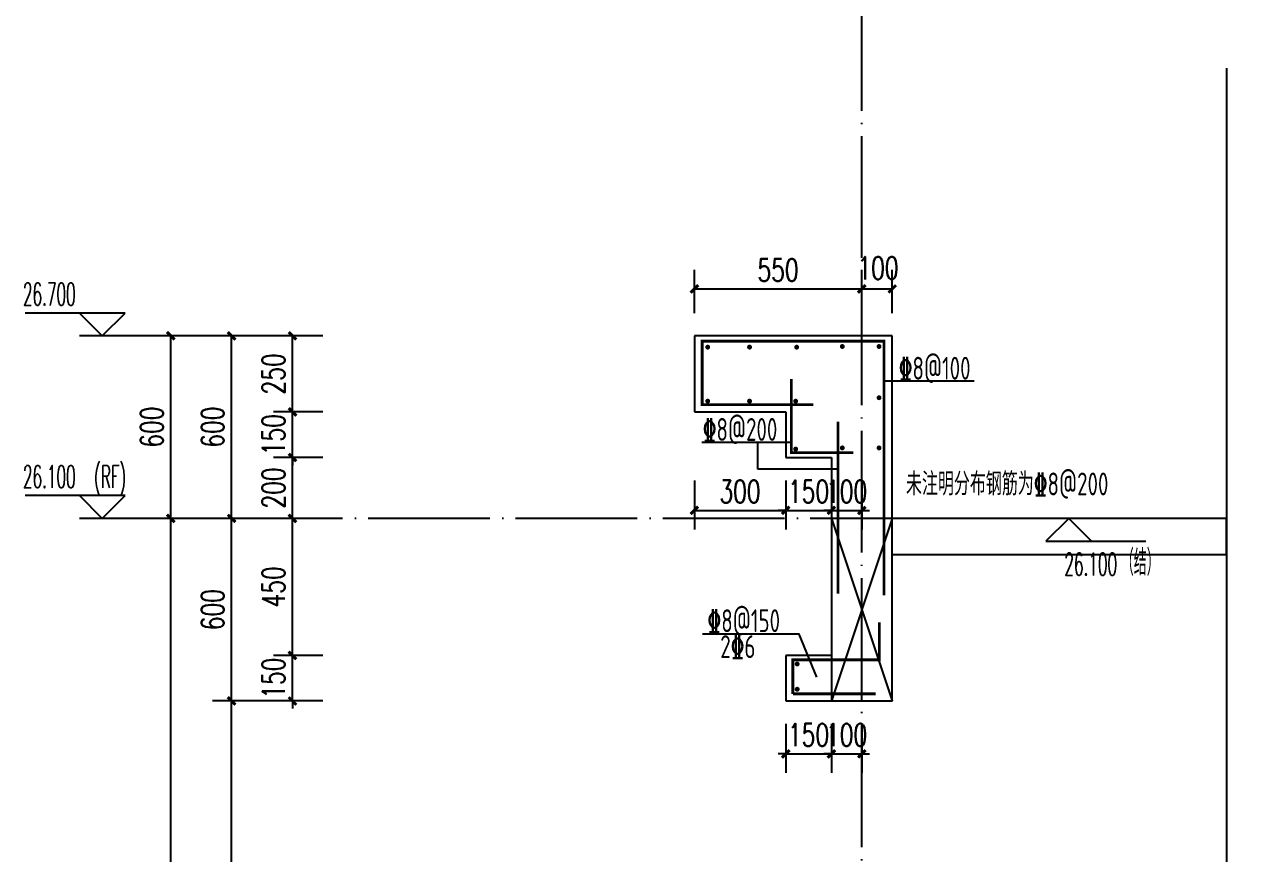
# Model space of a CAD drawing. Extents: x 393367 to 3005760, y 4998 to 826018.
# Drawn here: x 2881615 to 2885617, y 457041 to 459766 of the extents above; entities that cross this region are included whole.
import ezdxf

# ---------------------------------------------------------------- set-up
doc = ezdxf.new("R2010")
doc.units = 0
doc.header["$LTSCALE"] = 1000
doc.linetypes.add('DOTE', pattern=[2.42, 2, -0.2, 0.02, -0.2])
doc.layers.get('0').update_dxf_attribs({"linetype": 'CONTINUOUS'})
doc.layers.get('Defpoints').update_dxf_attribs({"linetype": 'CONTINUOUS'})
for name, color, linetype in [('DIM_ELEV', 3, 'CONTINUOUS'), ('DIM_SYMB', 3, 'CONTINUOUS'), ('DOTE', 8, 'DOTE'), ('PUB_DIM', 3, 'CONTINUOUS'), ('PUB_TEXT', 7, 'CONTINUOUS'), ('S-大样-砼线', 7, 'CONTINUOUS'), ('S-引出线', 40, 'CONTINUOUS'), ('TEXT', 7, 'CONTINUOUS'), ('WALL', 130, 'CONTINUOUS')]:
    doc.layers.add(name, color=color, linetype=linetype)
doc.layers.add('REIN', color=1, linetype='CONTINUOUS', lineweight=18)
doc.styles.add('_TCH_DIM', font='simplex.shx', dxfattribs={"width": 0.65, "bigfont": 'gbcbig.shx'})
doc.styles.add('_TCH_DIM_T3', font='SIMPLEX', dxfattribs={"width": 0.705882, "bigfont": 'GBCBIG'})
doc.styles.add('TSSD_Rein', font='Tssdeng.shx', dxfattribs={"width": 0.7, "bigfont": 'hztxt.shx'})
doc.dimstyles.new('_TCH_ARCH&&25', dxfattribs={"dimtxt": 74.375, "dimasz": 25, "dimexe": 62.5, "dimexo": 75, "dimgap": 25, "dimtad": 1, "dimdec": 0, "dimzin": 0, "dimdsep": 46, "dimtxsty": '_TCH_DIM_T3', "dimblk": 'ARCHTICK', "dimcen": 0.09, "dimclrt": 7, "dimazin": 2, "dimtfac": 1, "dimtdec": 0, "dimtix": 1, "dimtmove": 2, "dimatfit": 3, "dimfxl": 1, "dimtolj": 1, "dimtzin": 0, "dimarcsym": 0})

# ---------------------------------------------------------------- blocks, each defined once
blk = doc.blocks.new('A$C29D55E6B')
at = {"layer": 'DIM_ELEV'}
for p, q in [((-150, 6475), (-478, 6475)), ((-225, 6400), (-300, 6475)), ((-225, 6400), (-150, 6475)), ((200, 6400), (-300, 6400)), ((-150, 5875), (-478, 5875)), ((-225, 5800), (-300, 5875)), ((-225, 5800), (-150, 5875)), ((200, 5800), (-300, 5800))]:
    blk.add_line(p, q, dxfattribs=at)
at = {"layer": 'PUB_TEXT', "style": '_TCH_DIM', "width": 0.494118}
for s, p in [('26.700', (-485.5, 6500)), ('26.100', (-485.5, 5900)), ('(RF)', (-251.8, 5900))]:
    blk.add_text(s, height=74.38, dxfattribs=at).set_placement(p)
blk = doc.blocks.new('_ArchTick')
at = {"color": 0, "linetype": 'ByBlock', "const_width": 0.4}
blk.add_lwpolyline([(-0.5, -0.5), (0.5, 0.5)], dxfattribs=at)
blk = doc.blocks.new('*D854')
at = {"layer": 'Defpoints', "color": 0, "transparency": 16777216}
for p in [(2884115.9, 457542.7), (2884265.9, 457542.7), (2884265.9, 457369)]:
    blk.add_point(p, dxfattribs=at)
at = {"layer": 'PUB_DIM', "color": 0, "lineweight": -2, "transparency": 16777216}
for p, q in [((2884115.9, 457467.7), (2884115.9, 457306.5)), ((2884265.9, 457467.7), (2884265.9, 457306.5)), ((2884115.9, 457369), (2884090.9, 457369)), ((2884115.9, 457369), (2884265.9, 457369)), ((2884265.9, 457369), (2884290.9, 457369))]:
    blk.add_line(p, q, dxfattribs=at)
at = {"layer": 'PUB_DIM', "color": 0, "lineweight": -2, "transparency": 16777216, "xscale": 25, "yscale": 25, "zscale": 25}
blk.add_blockref('_ArchTick', (2884115.9, 457369), dxfattribs=at)
at = {"layer": 'PUB_DIM', "color": 0, "lineweight": -2, "transparency": 16777216, "xscale": 25, "yscale": 25, "zscale": 25, "rotation": 180}
blk.add_blockref('_ArchTick', (2884265.9, 457369), dxfattribs=at)
at = {"layer": 'PUB_DIM', "color": 7, "transparency": 16777216, "insert": (2884190.9, 457431.2), "char_height": 74.38, "attachment_point": 5, "style": '_TCH_DIM_T3'}
blk.add_mtext('\\A1;150', dxfattribs=at)
blk = doc.blocks.new('*D855')
at = {"layer": 'Defpoints', "color": 0, "transparency": 16777216}
for p in [(2884265.9, 457542.7), (2884365.9, 457542.7), (2884365.9, 457369)]:
    blk.add_point(p, dxfattribs=at)
at = {"layer": 'PUB_DIM', "color": 0, "lineweight": -2, "transparency": 16777216}
for p, q in [((2884265.9, 457467.7), (2884265.9, 457306.5)), ((2884365.9, 457467.7), (2884365.9, 457306.5)), ((2884265.9, 457369), (2884240.9, 457369)), ((2884265.9, 457369), (2884365.9, 457369)), ((2884365.9, 457369), (2884390.9, 457369))]:
    blk.add_line(p, q, dxfattribs=at)
at = {"layer": 'PUB_DIM', "color": 0, "lineweight": -2, "transparency": 16777216, "xscale": 25, "yscale": 25, "zscale": 25}
blk.add_blockref('_ArchTick', (2884265.9, 457369), dxfattribs=at)
at = {"layer": 'PUB_DIM', "color": 0, "lineweight": -2, "transparency": 16777216, "xscale": 25, "yscale": 25, "zscale": 25, "rotation": 180}
blk.add_blockref('_ArchTick', (2884365.9, 457369), dxfattribs=at)
at = {"layer": 'PUB_DIM', "color": 7, "transparency": 16777216, "insert": (2884315.9, 457431.2), "char_height": 74.38, "attachment_point": 5, "style": '_TCH_DIM_T3'}
blk.add_mtext('\\A1;100', dxfattribs=at)
blk = doc.blocks.new('*D856')
at = {"layer": 'Defpoints', "color": 0, "transparency": 16777216}
for p in [(2883815.9, 458342.7), (2884115.9, 458342.7), (2884115.9, 458169)]:
    blk.add_point(p, dxfattribs=at)
at = {"layer": 'PUB_DIM', "color": 0, "lineweight": -2, "transparency": 16777216}
for p, q in [((2883815.9, 458267.7), (2883815.9, 458106.5)), ((2884115.9, 458267.7), (2884115.9, 458106.5)), ((2883815.9, 458169), (2884115.9, 458169))]:
    blk.add_line(p, q, dxfattribs=at)
at = {"layer": 'PUB_DIM', "color": 0, "lineweight": -2, "transparency": 16777216, "xscale": 25, "yscale": 25, "zscale": 25, "rotation": 180}
blk.add_blockref('_ArchTick', (2883815.9, 458169), dxfattribs=at)
at = {"layer": 'PUB_DIM', "color": 0, "lineweight": -2, "transparency": 16777216, "xscale": 25, "yscale": 25, "zscale": 25}
blk.add_blockref('_ArchTick', (2884115.9, 458169), dxfattribs=at)
at = {"layer": 'PUB_DIM', "color": 7, "transparency": 16777216, "insert": (2883965.9, 458231.2), "char_height": 74.38, "attachment_point": 5, "style": '_TCH_DIM_T3'}
blk.add_mtext('\\A1;300', dxfattribs=at)
blk = doc.blocks.new('*D857')
at = {"layer": 'Defpoints', "color": 0, "transparency": 16777216}
for p in [(2884115.9, 458342.7), (2884265.9, 458342.7), (2884265.9, 458169)]:
    blk.add_point(p, dxfattribs=at)
at = {"layer": 'PUB_DIM', "color": 0, "lineweight": -2, "transparency": 16777216}
for p, q in [((2884115.9, 458267.7), (2884115.9, 458106.5)), ((2884265.9, 458267.7), (2884265.9, 458106.5)), ((2884115.9, 458169), (2884090.9, 458169)), ((2884115.9, 458169), (2884265.9, 458169)), ((2884265.9, 458169), (2884290.9, 458169))]:
    blk.add_line(p, q, dxfattribs=at)
at = {"layer": 'PUB_DIM', "color": 0, "lineweight": -2, "transparency": 16777216, "xscale": 25, "yscale": 25, "zscale": 25}
blk.add_blockref('_ArchTick', (2884115.9, 458169), dxfattribs=at)
at = {"layer": 'PUB_DIM', "color": 0, "lineweight": -2, "transparency": 16777216, "xscale": 25, "yscale": 25, "zscale": 25, "rotation": 180}
blk.add_blockref('_ArchTick', (2884265.9, 458169), dxfattribs=at)
at = {"layer": 'PUB_DIM', "color": 7, "transparency": 16777216, "insert": (2884190.9, 458231.2), "char_height": 74.38, "attachment_point": 5, "style": '_TCH_DIM_T3'}
blk.add_mtext('\\A1;150', dxfattribs=at)
blk = doc.blocks.new('*D858')
at = {"layer": 'Defpoints', "color": 0, "transparency": 16777216}
for p in [(2884265.9, 458342.7), (2884365.9, 458342.7), (2884365.9, 458169)]:
    blk.add_point(p, dxfattribs=at)
at = {"layer": 'PUB_DIM', "color": 0, "lineweight": -2, "transparency": 16777216}
for p, q in [((2884265.9, 458267.7), (2884265.9, 458106.5)), ((2884365.9, 458267.7), (2884365.9, 458106.5)), ((2884265.9, 458169), (2884240.9, 458169)), ((2884265.9, 458169), (2884365.9, 458169)), ((2884365.9, 458169), (2884390.9, 458169))]:
    blk.add_line(p, q, dxfattribs=at)
at = {"layer": 'PUB_DIM', "color": 0, "lineweight": -2, "transparency": 16777216, "xscale": 25, "yscale": 25, "zscale": 25}
blk.add_blockref('_ArchTick', (2884265.9, 458169), dxfattribs=at)
at = {"layer": 'PUB_DIM', "color": 0, "lineweight": -2, "transparency": 16777216, "xscale": 25, "yscale": 25, "zscale": 25, "rotation": 180}
blk.add_blockref('_ArchTick', (2884365.9, 458169), dxfattribs=at)
at = {"layer": 'PUB_DIM', "color": 7, "transparency": 16777216, "insert": (2884315.9, 458231.2), "char_height": 74.38, "attachment_point": 5, "style": '_TCH_DIM_T3'}
blk.add_mtext('\\A1;100', dxfattribs=at)
blk = doc.blocks.new('*D859')
at = {"layer": 'Defpoints', "color": 0, "transparency": 16777216}
for p in [(2884365.9, 458896.9), (2883815.9, 458742.7), (2884365.9, 458742.7)]:
    blk.add_point(p, dxfattribs=at)
at = {"layer": 'PUB_DIM', "color": 0, "lineweight": -2, "transparency": 16777216}
for p, q in [((2883815.9, 458817.7), (2883815.9, 458959.4)), ((2884365.9, 458817.7), (2884365.9, 458959.4)), ((2883815.9, 458896.9), (2884365.9, 458896.9))]:
    blk.add_line(p, q, dxfattribs=at)
at = {"layer": 'PUB_DIM', "color": 0, "lineweight": -2, "transparency": 16777216, "xscale": 25, "yscale": 25, "zscale": 25, "rotation": 180}
blk.add_blockref('_ArchTick', (2883815.9, 458896.9), dxfattribs=at)
at = {"layer": 'PUB_DIM', "color": 0, "lineweight": -2, "transparency": 16777216, "xscale": 25, "yscale": 25, "zscale": 25}
blk.add_blockref('_ArchTick', (2884365.9, 458896.9), dxfattribs=at)
at = {"layer": 'PUB_DIM', "color": 7, "transparency": 16777216, "insert": (2884090.9, 458959.1), "char_height": 74.38, "attachment_point": 5, "style": '_TCH_DIM_T3'}
blk.add_mtext('\\A1;550', dxfattribs=at)
blk = doc.blocks.new('*D860')
at = {"layer": 'Defpoints', "color": 0, "transparency": 16777216}
for p in [(2884465.9, 458896.9), (2884365.9, 458742.7), (2884465.9, 458742.7)]:
    blk.add_point(p, dxfattribs=at)
at = {"layer": 'PUB_DIM', "color": 0, "lineweight": -2, "transparency": 16777216}
for p, q in [((2884365.9, 458817.7), (2884365.9, 458959.4)), ((2884465.9, 458817.7), (2884465.9, 458959.4)), ((2884365.9, 458896.9), (2884465.9, 458896.9))]:
    blk.add_line(p, q, dxfattribs=at)
at = {"layer": 'PUB_DIM', "color": 0, "lineweight": -2, "transparency": 16777216, "xscale": 25, "yscale": 25, "zscale": 25, "rotation": 180}
blk.add_blockref('_ArchTick', (2884365.9, 458896.9), dxfattribs=at)
at = {"layer": 'PUB_DIM', "color": 0, "lineweight": -2, "transparency": 16777216, "xscale": 25, "yscale": 25, "zscale": 25}
blk.add_blockref('_ArchTick', (2884465.9, 458896.9), dxfattribs=at)
at = {"layer": 'PUB_DIM', "color": 7, "transparency": 16777216, "insert": (2884419.3, 458965.6), "char_height": 74.38, "attachment_point": 5, "style": '_TCH_DIM_T3'}
blk.add_mtext('\\A1;100', dxfattribs=at)
blk = doc.blocks.new('*D861')
at = {"layer": 'Defpoints', "color": 0, "transparency": 16777216}
for p in [(2882495.7, 458742.7), (2882670.3, 458742.7), (2882670.3, 458492.7)]:
    blk.add_point(p, dxfattribs=at)
at = {"layer": 'PUB_DIM', "color": 0, "lineweight": -2, "transparency": 16777216}
for p, q in [((2882595.3, 458742.7), (2882433.2, 458742.7)), ((2882495.7, 458492.7), (2882495.7, 458742.7)), ((2882595.3, 458492.7), (2882433.2, 458492.7))]:
    blk.add_line(p, q, dxfattribs=at)
at = {"layer": 'PUB_DIM', "color": 0, "lineweight": -2, "transparency": 16777216, "xscale": 25, "yscale": 25, "zscale": 25}
for p, rotation in [((2882495.7, 458742.7), 90), ((2882495.7, 458492.7), 270)]:
    blk.add_blockref('_ArchTick', p, dxfattribs=dict(at, rotation=rotation))
at = {"layer": 'PUB_DIM', "color": 7, "transparency": 16777216, "insert": (2882433.5, 458617.7), "char_height": 74.38, "attachment_point": 5, "rotation": 90, "style": '_TCH_DIM_T3'}
blk.add_mtext('\\A1;250', dxfattribs=at)
blk = doc.blocks.new('*D862')
at = {"layer": 'Defpoints', "color": 0, "transparency": 16777216}
for p in [(2882495.7, 458492.7), (2882670.3, 458492.7), (2882670.3, 458342.7)]:
    blk.add_point(p, dxfattribs=at)
at = {"layer": 'PUB_DIM', "color": 0, "lineweight": -2, "transparency": 16777216}
for p, q in [((2882495.7, 458492.7), (2882495.7, 458517.7)), ((2882595.3, 458492.7), (2882433.2, 458492.7)), ((2882495.7, 458342.7), (2882495.7, 458492.7)), ((2882595.3, 458342.7), (2882433.2, 458342.7)), ((2882495.7, 458342.7), (2882495.7, 458317.7))]:
    blk.add_line(p, q, dxfattribs=at)
at = {"layer": 'PUB_DIM', "color": 0, "lineweight": -2, "transparency": 16777216, "xscale": 25, "yscale": 25, "zscale": 25}
for p, rotation in [((2882495.7, 458492.7), 270), ((2882495.7, 458342.7), 90)]:
    blk.add_blockref('_ArchTick', p, dxfattribs=dict(at, rotation=rotation))
at = {"layer": 'PUB_DIM', "color": 7, "transparency": 16777216, "insert": (2882433.5, 458417.7), "char_height": 74.38, "attachment_point": 5, "rotation": 90, "style": '_TCH_DIM_T3'}
blk.add_mtext('\\A1;150', dxfattribs=at)
blk = doc.blocks.new('*D863')
at = {"layer": 'Defpoints', "color": 0, "transparency": 16777216}
for p in [(2882495.7, 458342.7), (2882670.3, 458342.7), (2882670.3, 458142.7)]:
    blk.add_point(p, dxfattribs=at)
at = {"layer": 'PUB_DIM', "color": 0, "lineweight": -2, "transparency": 16777216}
for p, q in [((2882595.3, 458342.7), (2882433.2, 458342.7)), ((2882495.7, 458142.7), (2882495.7, 458342.7)), ((2882595.3, 458142.7), (2882433.2, 458142.7))]:
    blk.add_line(p, q, dxfattribs=at)
at = {"layer": 'PUB_DIM', "color": 0, "lineweight": -2, "transparency": 16777216, "xscale": 25, "yscale": 25, "zscale": 25}
for p, rotation in [((2882495.7, 458342.7), 90), ((2882495.7, 458142.7), 270)]:
    blk.add_blockref('_ArchTick', p, dxfattribs=dict(at, rotation=rotation))
at = {"layer": 'PUB_DIM', "color": 7, "transparency": 16777216, "insert": (2882433.5, 458242.7), "char_height": 74.38, "attachment_point": 5, "rotation": 90, "style": '_TCH_DIM_T3'}
blk.add_mtext('\\A1;200', dxfattribs=at)
blk = doc.blocks.new('*D864')
at = {"layer": 'Defpoints', "color": 0, "transparency": 16777216}
for p in [(2882495.7, 458142.7), (2882670.3, 458142.7), (2882670.3, 457692.7)]:
    blk.add_point(p, dxfattribs=at)
at = {"layer": 'PUB_DIM', "color": 0, "lineweight": -2, "transparency": 16777216}
for p, q in [((2882595.3, 458142.7), (2882433.2, 458142.7)), ((2882495.7, 457692.7), (2882495.7, 458142.7)), ((2882595.3, 457692.7), (2882433.2, 457692.7))]:
    blk.add_line(p, q, dxfattribs=at)
at = {"layer": 'PUB_DIM', "color": 0, "lineweight": -2, "transparency": 16777216, "xscale": 25, "yscale": 25, "zscale": 25}
for p, rotation in [((2882495.7, 458142.7), 90), ((2882495.7, 457692.7), 270)]:
    blk.add_blockref('_ArchTick', p, dxfattribs=dict(at, rotation=rotation))
at = {"layer": 'PUB_DIM', "color": 7, "transparency": 16777216, "insert": (2882433.5, 457917.7), "char_height": 74.38, "attachment_point": 5, "rotation": 90, "style": '_TCH_DIM_T3'}
blk.add_mtext('\\A1;450', dxfattribs=at)
blk = doc.blocks.new('*D865')
at = {"layer": 'Defpoints', "color": 0, "transparency": 16777216}
for p in [(2882495.7, 457692.7), (2882670.3, 457692.7), (2882670.3, 457542.7)]:
    blk.add_point(p, dxfattribs=at)
at = {"layer": 'PUB_DIM', "color": 0, "lineweight": -2, "transparency": 16777216}
for p, q in [((2882495.7, 457692.7), (2882495.7, 457717.7)), ((2882595.3, 457692.7), (2882433.2, 457692.7)), ((2882495.7, 457542.7), (2882495.7, 457692.7)), ((2882595.3, 457542.7), (2882433.2, 457542.7)), ((2882495.7, 457542.7), (2882495.7, 457517.7))]:
    blk.add_line(p, q, dxfattribs=at)
at = {"layer": 'PUB_DIM', "color": 0, "lineweight": -2, "transparency": 16777216, "xscale": 25, "yscale": 25, "zscale": 25}
for p, rotation in [((2882495.7, 457692.7), 270), ((2882495.7, 457542.7), 90)]:
    blk.add_blockref('_ArchTick', p, dxfattribs=dict(at, rotation=rotation))
at = {"layer": 'PUB_DIM', "color": 7, "transparency": 16777216, "insert": (2882433.5, 457617.7), "char_height": 74.38, "attachment_point": 5, "rotation": 90, "style": '_TCH_DIM_T3'}
blk.add_mtext('\\A1;150', dxfattribs=at)
blk = doc.blocks.new('*D880')
at = {"layer": 'Defpoints', "color": 0, "transparency": 16777216}
for p in [(2882295.7, 457542.7), (2882595.7, 457542.7), (2882595.7, 456142.7)]:
    blk.add_point(p, dxfattribs=at)
at = {"layer": 'PUB_DIM', "color": 0, "lineweight": -2, "transparency": 16777216}
for p, q in [((2882520.7, 457542.7), (2882233.2, 457542.7)), ((2882295.7, 456142.7), (2882295.7, 457542.7)), ((2882520.7, 456142.7), (2882233.2, 456142.7))]:
    blk.add_line(p, q, dxfattribs=at)
at = {"layer": 'PUB_DIM', "color": 0, "lineweight": -2, "transparency": 16777216, "xscale": 25, "yscale": 25, "zscale": 25}
for p, rotation in [((2882295.7, 457542.7), 90), ((2882295.7, 456142.7), 270)]:
    blk.add_blockref('_ArchTick', p, dxfattribs=dict(at, rotation=rotation))
at = {"layer": 'PUB_DIM', "color": 7, "transparency": 16777216, "insert": (2882233.5, 456842.7), "char_height": 74.38, "attachment_point": 5, "rotation": 90, "style": '_TCH_DIM_T3'}
blk.add_mtext('\\A1;1400', dxfattribs=at)
blk = doc.blocks.new('*D881')
at = {"layer": 'Defpoints', "color": 0, "transparency": 16777216}
for p in [(2882295.7, 458142.7), (2882595.7, 458142.7), (2882595.7, 457542.7)]:
    blk.add_point(p, dxfattribs=at)
at = {"layer": 'PUB_DIM', "color": 0, "lineweight": -2, "transparency": 16777216}
for p, q in [((2882520.7, 458142.7), (2882233.2, 458142.7)), ((2882295.7, 457542.7), (2882295.7, 458142.7)), ((2882520.7, 457542.7), (2882233.2, 457542.7))]:
    blk.add_line(p, q, dxfattribs=at)
at = {"layer": 'PUB_DIM', "color": 0, "lineweight": -2, "transparency": 16777216, "xscale": 25, "yscale": 25, "zscale": 25}
for p, rotation in [((2882295.7, 458142.7), 90), ((2882295.7, 457542.7), 270)]:
    blk.add_blockref('_ArchTick', p, dxfattribs=dict(at, rotation=rotation))
at = {"layer": 'PUB_DIM', "color": 7, "transparency": 16777216, "insert": (2882233.5, 457842.7), "char_height": 74.38, "attachment_point": 5, "rotation": 90, "style": '_TCH_DIM_T3'}
blk.add_mtext('\\A1;600', dxfattribs=at)
blk = doc.blocks.new('*D882')
at = {"layer": 'Defpoints', "color": 0, "transparency": 16777216}
for p in [(2882295.7, 458742.7), (2882595.7, 458742.7), (2882595.7, 458142.7)]:
    blk.add_point(p, dxfattribs=at)
at = {"layer": 'PUB_DIM', "color": 0, "lineweight": -2, "transparency": 16777216}
for p, q in [((2882520.7, 458742.7), (2882233.2, 458742.7)), ((2882295.7, 458142.7), (2882295.7, 458742.7)), ((2882520.7, 458142.7), (2882233.2, 458142.7))]:
    blk.add_line(p, q, dxfattribs=at)
at = {"layer": 'PUB_DIM', "color": 0, "lineweight": -2, "transparency": 16777216, "xscale": 25, "yscale": 25, "zscale": 25}
for p, rotation in [((2882295.7, 458742.7), 90), ((2882295.7, 458142.7), 270)]:
    blk.add_blockref('_ArchTick', p, dxfattribs=dict(at, rotation=rotation))
at = {"layer": 'PUB_DIM', "color": 7, "transparency": 16777216, "insert": (2882233.5, 458442.7), "char_height": 74.38, "attachment_point": 5, "rotation": 90, "style": '_TCH_DIM_T3'}
blk.add_mtext('\\A1;600', dxfattribs=at)
blk = doc.blocks.new('*D888')
at = {"layer": 'Defpoints', "color": 0, "transparency": 16777216}
for p in [(2882095.7, 458142.7), (2882595.7, 458142.7), (2882595.7, 455242.7)]:
    blk.add_point(p, dxfattribs=at)
at = {"layer": 'PUB_DIM', "color": 0, "lineweight": -2, "transparency": 16777216}
for p, q in [((2882520.7, 458142.7), (2882033.2, 458142.7)), ((2882095.7, 455242.7), (2882095.7, 458142.7)), ((2882520.7, 455242.7), (2882033.2, 455242.7))]:
    blk.add_line(p, q, dxfattribs=at)
at = {"layer": 'PUB_DIM', "color": 0, "lineweight": -2, "transparency": 16777216, "xscale": 25, "yscale": 25, "zscale": 25}
for p, rotation in [((2882095.7, 458142.7), 90), ((2882095.7, 455242.7), 270)]:
    blk.add_blockref('_ArchTick', p, dxfattribs=dict(at, rotation=rotation))
at = {"layer": 'PUB_DIM', "color": 7, "transparency": 16777216, "insert": (2882033.5, 456692.7), "char_height": 74.38, "attachment_point": 5, "rotation": 90, "style": '_TCH_DIM_T3'}
blk.add_mtext('\\A1;2900', dxfattribs=at)
blk = doc.blocks.new('*D889')
at = {"layer": 'Defpoints', "color": 0, "transparency": 16777216}
for p in [(2882095.7, 458742.7), (2882595.7, 458742.7), (2882595.7, 458142.7)]:
    blk.add_point(p, dxfattribs=at)
at = {"layer": 'PUB_DIM', "color": 0, "lineweight": -2, "transparency": 16777216}
for p, q in [((2882520.7, 458742.7), (2882033.2, 458742.7)), ((2882095.7, 458142.7), (2882095.7, 458742.7)), ((2882520.7, 458142.7), (2882033.2, 458142.7))]:
    blk.add_line(p, q, dxfattribs=at)
at = {"layer": 'PUB_DIM', "color": 0, "lineweight": -2, "transparency": 16777216, "xscale": 25, "yscale": 25, "zscale": 25}
for p, rotation in [((2882095.7, 458742.7), 90), ((2882095.7, 458142.7), 270)]:
    blk.add_blockref('_ArchTick', p, dxfattribs=dict(at, rotation=rotation))
at = {"layer": 'PUB_DIM', "color": 7, "transparency": 16777216, "insert": (2882033.5, 458442.7), "char_height": 74.38, "attachment_point": 5, "rotation": 90, "style": '_TCH_DIM_T3'}
blk.add_mtext('\\A1;600', dxfattribs=at)
blk = doc.blocks.new('A$C724E2FC0')
at = {"layer": 'REIN', "const_width": 9}
for points in [[(370, 974.1), (4.5, 974.1), (4.5, 1182.5), (602.2, 1182.5), (602.2, 347.5)], [(451.1, 353.1), (451.1, 917.8)], [(302.5, 23.5), (302.5, 135.2), (586.4, 135.2), (586.4, 258.2)]]:
    blk.add_lwpolyline(points, dxfattribs=at)
at = {"layer": 'REIN', "const_width": 8}
for points in [[(18.8, 1162.9, 1), (26.8, 1162.9, 1)], [(156.2, 1162.9, 1), (164.2, 1162.9, 1)], [(311.1, 1162.9, 1), (319.1, 1162.9, 1)], [(460.9, 1165.1, 1), (468.9, 1165.1, 1)], [(581.6, 1165.1, 1), (589.6, 1165.1, 1)], [(581.6, 996.6, 1), (589.6, 996.6, 1)], [(18.8, 985.4, 1), (26.8, 985.4, 1)], [(156.2, 985.4, 1), (164.2, 985.4, 1)], [(307.7, 985.4, 1), (315.7, 985.4, 1)], [(307.7, 827.9, 1), (315.7, 827.9, 1)], [(460.9, 831.7, 1), (468.9, 831.7, 1)], [(581.6, 831.7, 1), (589.6, 831.7, 1)], [(312.7, 121.6, 1), (320.7, 121.6, 1)], [(312.7, 38.7, 1), (320.7, 38.7, 1)]]:
    blk.add_lwpolyline(points, format="xyb", close=True, dxfattribs=at)
at = {"layer": 'REIN'}
for points in [[(297.1, 1058.5, 9, 9, 0), (297.1, 815.8, 9, 9, 0), (501.6, 815.8, 9, 9, 0)], [(302.5, 23.5, 9, 9, 0), (575, 23.5, 9, 9, 0)]]:
    blk.add_lwpolyline(points, format="xyseb", dxfattribs=at)
at = {"layer": 'S-大样-砼线'}
for p, q in [((429, 600), (629, 0)), ((629, 600), (429, 0))]:
    blk.add_line(p, q, dxfattribs=at)
blk.add_lwpolyline([(629, 600), (429, 600), (429, 0), (629, 0)], close=True, dxfattribs=at)
at = {"layer": 'S-引出线'}
for p, q in [((598.2, 1052), (898.4, 1052)), ((3.2, 850.8), (297.1, 850.8)), ((186.9, 761.6), (186.9, 850.8)), ((451.1, 761.6), (186.9, 761.6))]:
    blk.add_line(p, q, dxfattribs=at)
blk.add_lwpolyline([(381.7, 78), (323.7, 219.5), (5.3, 219.5)], dxfattribs=at)
at = {"layer": 'TEXT', "style": 'TSSD_Rein', "width": 0.7}
for s, p in [('%%1328@100', (650.3, 1056.1)), ('%%1328@200', (6.4, 854.9)), ('未注明分布钢筋为%%1328@200', (674, 675.8)), ('%%1328@150', (22.3, 226.3)), ('2%%1326', (64.1, 141.1))]:
    blk.add_text(s, height=75, rotation=0, dxfattribs=at).set_placement(p)

msp = doc.modelspace()

# ---------------------------------------------------------------- linework, layer by layer
at = {"layer": 'DIM_ELEV', "color": 3}
for p, q in [((2885045.86888, 458142.70355), (2884970.86888, 458067.70355)), ((2885045.86888, 458142.70355), (2885120.86888, 458067.70355)), ((2884970.86888, 458067.70355), (2885298.86888, 458067.70355))]:
    msp.add_line(p, q, dxfattribs=at)
at = {"layer": 'DIM_SYMB'}
msp.add_lwpolyline([(2885564.41004, 459622.70355), (2885564.41004, 450960.82741), (2885616.91004, 450941.71897), (2885511.91004, 450923.20464), (2885564.41004, 450904.57741), (2885564.41004, 442242.70126)], dxfattribs=at)
at = {"layer": 'DOTE', "linetype": 'DOTE', "ltscale": 0.2}
for p, q in [((2884365.88512, 442542.70126), (2884365.88512, 460222.70355)), ((2885564.41004, 458142.70355), (2882595.69097, 458142.70355))]:
    msp.add_line(p, q, dxfattribs=at)
at = {"layer": 'WALL'}
for p, q in [((2883815.8853, 458742.70789), (2883815.88495, 458492.70578)), ((2884465.88512, 458742.68988), (2883815.8853, 458742.70789)), ((2884465.88512, 458142.70355), (2884465.88512, 458742.68988)), ((2883815.88495, 458492.70578), (2884115.88489, 458492.70343)), ((2884115.88489, 458492.70343), (2884115.88536, 458342.70355)), ((2884115.88536, 458342.70355), (2884265.88512, 458342.70355)), ((2884265.88512, 458342.70355), (2884265.88512, 457692.70355)), ((2885564.41004, 458142.70355), (2884465.88512, 458142.70355)), ((2885564.41004, 458022.70355), (2885564.41004, 458142.70355)), ((2885564.41004, 458022.70355), (2884465.88512, 458022.70355)), ((2884465.88512, 457542.70355), (2884465.88512, 458022.70355)), ((2884265.88512, 457692.70355), (2884115.88512, 457692.70355)), ((2884115.88512, 457692.70355), (2884115.88512, 457542.70355)), ((2884115.88512, 457542.70355), (2884465.88512, 457542.70355))]:
    msp.add_line(p, q, dxfattribs=at)

# ---------------------------------------------------------------- block references
msp.add_blockref('A$C29D55E6B', (2882095.69097, 452342.70355))
at = {"layer": 'TEXT'}
msp.add_blockref('A$C724E2FC0', (2883836.91633, 457542.71119), dxfattribs=at)

# ---------------------------------------------------------------- texts
at = {"layer": 'DIM_ELEV', "color": 7, "style": '_TCH_DIM'}
for s, height, width, p in [('26.100', 74.375, 0.494118, (2885031.31504, 457955.17855)), ('（结）', 84.397163, 0.7, (2885216.81504, 457955.17855))]:
    msp.add_text(s, height=height, dxfattribs=dict(at, width=width)).set_placement(p)

# ---------------------------------------------------------------- dimensions: what is measured, and where the dimension line sits
at = {"layer": 'PUB_DIM'}
for p1, p2, distance, picture, middle in [((2883815.88525, 458742.70355), (2884365.88513, 458742.70355), 154.16052, '*D859', (2884090.88519, 458959.05157)), ((2882595.69097, 458142.70355), (2882595.69097, 458742.70355), 500, '*D889', (2882033.50347, 458442.70355)), ((2882595.69097, 458142.70355), (2882595.69097, 458742.70355), 300, '*D882', (2882233.50347, 458442.70355)), ((2882670.30173, 458492.705), (2882670.30173, 458742.70355), 174.61077, '*D861', (2882433.50347, 458617.70428)), ((2882670.30173, 458342.70418), (2882670.30173, 458492.705), 174.61077, '*D862', (2882433.50347, 458417.70459)), ((2882670.30173, 458142.70355), (2882670.30173, 458342.70418), 174.61077, '*D863', (2882433.50347, 458242.70387)), ((2883815.88512, 458342.70355), (2884115.88561, 458342.70355), -173.71069, '*D856', (2883965.88536, 458231.18036)), ((2884115.88561, 458342.70355), (2884265.88513, 458342.70355), -173.71069, '*D857', (2884190.88537, 458231.18036)), ((2884265.88513, 458342.70355), (2884365.88513, 458342.70355), -173.71069, '*D858', (2884315.88513, 458231.18036)), ((2882595.69097, 455242.70355), (2882595.69097, 458142.70355), 500, '*D888', (2882033.50347, 456692.70355)), ((2882595.69097, 457542.69542), (2882595.69097, 458142.70355), 300, '*D881', (2882233.50347, 457842.69949)), ((2882670.30173, 457692.70355), (2882670.30173, 458142.70355), 174.61077, '*D864', (2882433.50347, 457917.70355)), ((2882670.30173, 457542.70355), (2882670.30173, 457692.70355), 174.61077, '*D865', (2882433.50347, 457617.70355)), ((2882595.69097, 456142.70369), (2882595.69097, 457542.69542), 300, '*D880', (2882233.50347, 456842.69955)), ((2884115.88512, 457542.70355), (2884265.88512, 457542.70355), -173.71069, '*D854', (2884190.88512, 457431.18036)), ((2884265.88512, 457542.70355), (2884365.88512, 457542.70355), -173.71069, '*D855', (2884315.88512, 457431.18036))]:
    dim = msp.add_aligned_dim(p1=p1, p2=p2, distance=distance, dimstyle='_TCH_ARCH&&25', dxfattribs=at)
    dim.commit()
    dim.dimension.update_dxf_attribs({"geometry": picture, "text_midpoint": middle})
dim = msp.add_linear_dim(base=(2884465.88512, 458896.86407), p1=(2884365.88513, 458742.70355), p2=(2884465.88512, 458742.70355), angle=360, dimstyle='_TCH_ARCH&&25', dxfattribs=at)
dim.commit()
dim.dimension.update_dxf_attribs({"geometry": '*D860', "text_midpoint": (2884419.25758, 458965.61407), "dimtype": 161})

doc.saveas('drawing.dxf')
